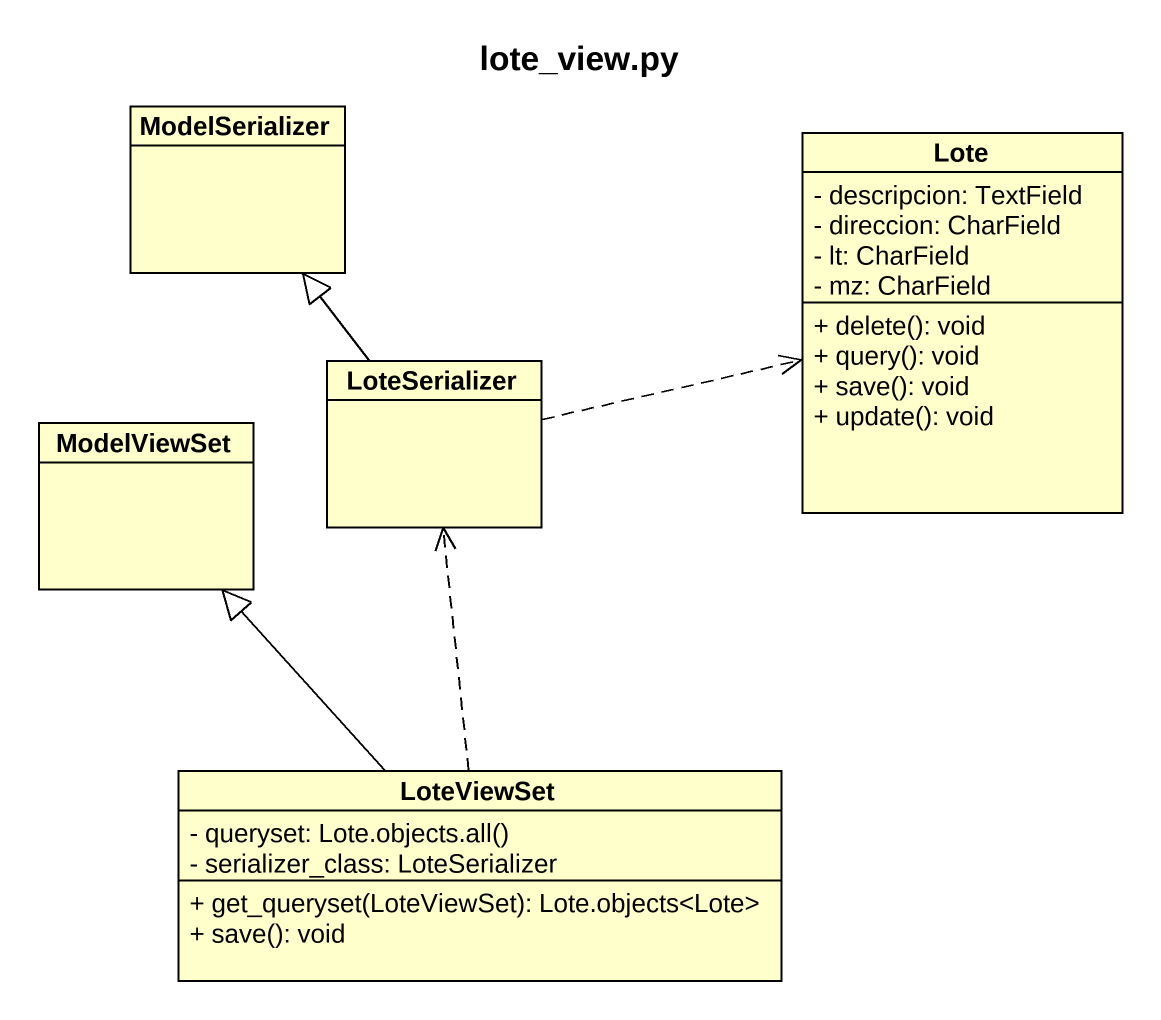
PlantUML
@startuml
title lote_view.py
hide circle
hide empty members
skinparam classAttributeIconSize 0
class ModelSerializer
class Lote {
  - descripcion: TextField
  - direccion: CharField
  - lt: CharField
  - mz: CharField
  + delete(): void
  + query(): void
  + save(): void
  + update(): void
}
class ModelViewSet
class LoteSerializer
class LoteViewSet {
  {field} - queryset: Lote.objects.all()
  - serializer_class: LoteSerializer
  + get_queryset(LoteViewSet): Lote.objects<Lote>
  + save(): void
}
LoteSerializer -up-|> ModelSerializer
LoteSerializer .right.> Lote
LoteViewSet -up-|> ModelViewSet
LoteViewSet .up.> LoteSerializer
@enduml
